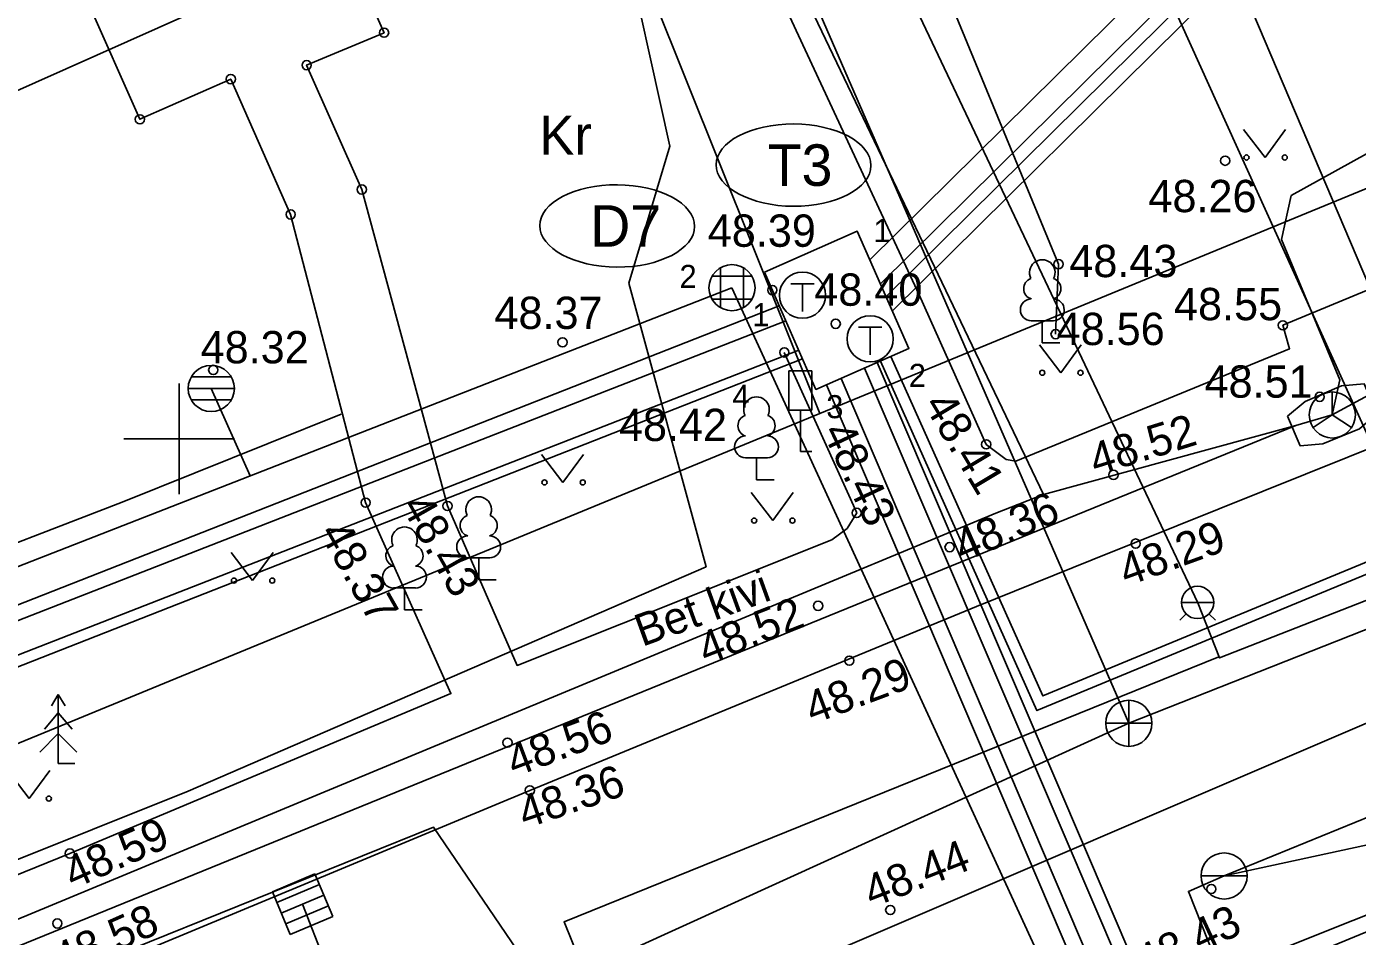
# Model space of a CAD drawing. Extents: x 641385 to 641893, y 6455477 to 6456239.
# Drawn here: x 641596.69 to 641625.53, y 6455989.22 to 6456008.93 of the extents above; entities that cross this region are included whole.
import ezdxf

# ---------------------------------------------------------------- set-up
doc = ezdxf.new("R2010")
doc.units = 0
for name, color, linetype in [('AED', 7, 'Continuous'), ('DKAEV', 7, 'Continuous'), ('DTRASS', 7, 'Continuous'), ('HALJASTUS', 7, 'Continuous'), ('KAEVU_NR', 7, 'Continuous'), ('KKAEV', 7, 'Continuous'), ('KORGUS', 7, 'Continuous'), ('KTRASS', 7, 'Continuous'), ('LIIKLUS', 7, 'Continuous'), ('MOOTPIIR', 7, 'Continuous'), ('MPKAABEL', 7, 'Continuous'), ('PIIR', 7, 'Continuous'), ('PUU', 7, 'Continuous'), ('SIKAEV', 7, 'Continuous'), ('SITRASS', 7, 'Continuous'), ('SKKAEV', 7, 'Continuous'), ('SKTRASS', 7, 'Continuous'), ('TEE', 7, 'Continuous'), ('TKAEV', 7, 'Continuous'), ('TORU_NR', 7, 'Continuous'), ('TTRASS', 7, 'Continuous'), ('VKAEV', 7, 'Continuous'), ('VORK', 7, 'Continuous'), ('VTRASS', 7, 'Continuous')]:
    doc.layers.add(name, color=color, linetype=linetype)

msp = doc.modelspace()

# ---------------------------------------------------------------- linework, layer by layer
at = {"layer": 'AED'}
msp.add_lwpolyline([(641601.394, 6456047.361), (641605.111, 6456037.634), (641607.961, 6456030.462), (641612.05, 6456020.642), (641616.085, 6456010.987), (641619.055, 6456003.783), (641618.993, 6456002.267)], dxfattribs=at)
at = {"layer": 'DKAEV'}
for p, q in [((641611.73, 6456002.84), (641611.73, 6456003.706)), ((641612.23, 6456003.706), (641612.23, 6456002.84)), ((641611.547, 6456003.523), (641612.413, 6456003.523)), ((641612.413, 6456003.023), (641611.547, 6456003.023))]:
    msp.add_line(p, q, dxfattribs=at)
msp.add_circle((641611.98, 6456003.273), 0.5, dxfattribs=at)
at = {"layer": 'DTRASS'}
for p, q in [((641585.579, 6455992.97), (641611.98, 6456003.273)), ((641585.579, 6455992.97), (641611.98, 6456003.273)), ((641611.98, 6456003.273), (641624.92, 6455975.128)), ((641611.98, 6456003.273), (641624.92, 6455975.128))]:
    msp.add_line(p, q, dxfattribs=at)
at = {"layer": 'HALJASTUS'}
for p, q in [((641623.068, 6456006.702), (641623.531, 6456006.095)), ((641623.531, 6456006.095), (641623.977, 6456006.702)), ((641618.641, 6456002.036), (641619.104, 6456001.43)), ((641619.104, 6456001.43), (641619.55, 6456002.036)), ((641607.853, 6455999.659), (641608.317, 6455999.053)), ((641608.317, 6455999.053), (641608.762, 6455999.659)), ((641612.399, 6455998.832), (641612.862, 6455998.226)), ((641612.862, 6455998.226), (641613.307, 6455998.832)), ((641601.124, 6455997.533), (641601.588, 6455996.927)), ((641601.588, 6455996.927), (641602.033, 6455997.533)), ((641596.284, 6455992.809), (641596.748, 6455992.202)), ((641596.748, 6455992.202), (641597.193, 6455992.809))]:
    msp.add_line(p, q, dxfattribs=at)
for centre in [(641623.13, 6456006.095), (641623.959, 6456006.095), (641618.703, 6456001.43), (641619.532, 6456001.43), (641607.916, 6455999.053), (641608.745, 6455999.053), (641612.461, 6455998.226), (641613.29, 6455998.226), (641601.187, 6455996.927), (641602.016, 6455996.927), (641597.175, 6455992.202)]:
    msp.add_circle(centre, 0.055, dxfattribs=at)
at = {"layer": 'KAEVU_NR'}
for centre in [(641613.314, 6456005.93), (641609.492, 6456004.611)]:
    msp.add_ellipse(centre, major_axis=(1.678, -0.009), ratio=0.531431, dxfattribs=at)
at = {"layer": 'KKAEV'}
for p, q in [((641620.58, 6455993.334), (641620.58, 6455994.334)), ((641620.08, 6455993.834), (641621.08, 6455993.834))]:
    msp.add_line(p, q, dxfattribs=at)
msp.add_circle((641620.58, 6455993.834), 0.5, dxfattribs=at)
at = {"layer": 'KORGUS'}
for centre in [(641604.44, 6456008.8), (641602.762, 6456008.096), (641601.118, 6456007.794), (641599.148, 6456006.923), (641622.668, 6456006.025), (641603.957, 6456005.401), (641602.415, 6456004.861), (641619.055, 6456003.783), (641612.854, 6456003.221), (641614.228, 6456002.492), (641623.918, 6456002.458), (641618.993, 6456002.267), (641608.308, 6456002.09), (641613.114, 6456001.871), (641600.738, 6456001.491), (641624.716, 6456000.908), (641617.489, 6455999.878), (641620.248, 6455999.217), (641604.041, 6455998.615), (641605.816, 6455998.543), (641614.682, 6455998.393), (641616.696, 6455997.65), (641620.728, 6455997.728), (641613.846, 6455996.379), (641614.523, 6455995.192), (641607.115, 6455993.415), (641607.598, 6455992.379), (641597.631, 6455991.011), (641622.367, 6455990.242), (641615.41, 6455989.787), (641597.358, 6455989.496)]:
    msp.add_circle(centre, 0.1, dxfattribs=at)
at = {"layer": 'KTRASS'}
msp.add_line((641615.184, 6456028.294), (641628.483, 6455996.955), dxfattribs=at)
for points in [[(641620.58, 6455993.834), (641605.888, 6456027.592), (641603.973, 6456032.037), (641600.56, 6456039.022)], [(641605.521, 6455986.985), (641620.58, 6455993.834), (641628.483, 6455996.955)]]:
    msp.add_lwpolyline(points, dxfattribs=at)
at = {"layer": 'LIIKLUS'}
for p, q in [((641613.213, 6456001.472), (641613.213, 6456000.622)), ((641613.713, 6456001.472), (641613.213, 6456001.472)), ((641613.213, 6456001.472), (641613.213, 6456000.622)), ((641613.713, 6456001.472), (641613.213, 6456001.472)), ((641613.713, 6456001.472), (641613.713, 6456000.622)), ((641613.713, 6456001.472), (641613.713, 6456000.622)), ((641613.713, 6456000.622), (641613.213, 6456000.622)), ((641613.713, 6456000.622), (641613.213, 6456000.622)), ((641613.463, 6456000.622), (641613.463, 6455999.722)), ((641613.463, 6456000.622), (641613.463, 6455999.722)), ((641613.713, 6455999.722), (641613.463, 6455999.722)), ((641613.713, 6455999.722), (641613.463, 6455999.722))]:
    msp.add_line(p, q, dxfattribs=at)
at = {"layer": 'MOOTPIIR'}
msp.add_lwpolyline([(641502.29, 6456186.375), (641505.592, 6456169.157), (641519.147, 6456171.939), (641526.793, 6456118.545), (641535.481, 6456068.629), (641550.6, 6456032.105), (641572.669, 6455986.189), (641583.964, 6455982.884), (641605.512, 6455991.581), (641619.588, 6455970.884), (641636.618, 6455976.101), (641618.024, 6456017.147), (641594.217, 6456006.538), (641575.102, 6456028.452), (641553.901, 6456077.151), (641542.78, 6456139.068), (641533.57, 6456192.984), (641502.29, 6456186.375)], dxfattribs=at)
at = {"layer": 'MPKAABEL'}
msp.add_lwpolyline([(641564.95, 6455978.087), (641574.967, 6455982.149), (641584.973, 6455986.211), (641589.75, 6455988.183), (641600.195, 6455992.361), (641611.418, 6455997.227), (641609.747, 6456003.373), (641610.633, 6456006.337), (641608.51, 6456015.942), (641603.903, 6456025.938), (641597.596, 6456025.649)], dxfattribs=at)
msp.add_lwpolyline([(641564.95, 6455978.087), (641574.967, 6455982.149), (641584.973, 6455986.211), (641589.75, 6455988.183), (641600.195, 6455992.361), (641611.418, 6455997.227), (641609.747, 6456003.373), (641610.633, 6456006.337), (641608.51, 6456015.942), (641603.903, 6456025.938), (641597.596, 6456025.649)], dxfattribs=at)
at = {"layer": 'PIIR'}
for p, q in [((641600.88, 6456033.04), (641613.88, 6456000.55)), ((641613.88, 6456000.55), (641600.88, 6456033.04)), ((641613.88, 6456000.55), (641641.52, 6456011.92)), ((641641.52, 6456011.92), (641613.88, 6456000.55)), ((641587.99, 6455989.89), (641613.88, 6456000.55)), ((641613.88, 6456000.55), (641587.99, 6455989.89))]:
    msp.add_line(p, q, dxfattribs=at)
at = {"layer": 'PUU'}
for p, q in [((641618.945, 6456002.556), (641618.465, 6456002.556)), ((641618.705, 6456002.081), (641618.705, 6456002.556)), ((641619.085, 6456002.081), (641618.705, 6456002.081)), ((641612.751, 6455999.586), (641612.271, 6455999.586)), ((641612.751, 6455999.586), (641612.271, 6455999.586)), ((641612.511, 6455999.111), (641612.511, 6455999.586)), ((641612.511, 6455999.111), (641612.511, 6455999.586)), ((641612.891, 6455999.111), (641612.511, 6455999.111)), ((641612.891, 6455999.111), (641612.511, 6455999.111)), ((641606.73, 6455997.42), (641606.25, 6455997.42)), ((641606.49, 6455996.945), (641606.49, 6455997.42)), ((641605.122, 6455996.766), (641604.642, 6455996.766)), ((641604.882, 6455996.291), (641604.882, 6455996.766)), ((641606.87, 6455996.945), (641606.49, 6455996.945)), ((641605.262, 6455996.291), (641604.882, 6455996.291)), ((641597.379, 6455994.46), (641597.229, 6455994.21)), ((641597.529, 6455994.21), (641597.379, 6455994.46)), ((641597.379, 6455994.46), (641597.379, 6455992.96)), ((641597.379, 6455994.06), (641597.079, 6455993.71)), ((641597.679, 6455993.71), (641597.379, 6455994.06)), ((641597.379, 6455993.61), (641596.979, 6455993.21)), ((641597.779, 6455993.21), (641597.379, 6455993.61)), ((641597.739, 6455992.96), (641597.379, 6455992.96))]:
    msp.add_line(p, q, dxfattribs=at)
for centre, radius, start, end in [((641618.705, 6456003.601), 0.277, 332.5799, 207.4201), ((641618.535, 6456003.253), 0.233, 109.0217, 253.1415), ((641618.875, 6456003.253), 0.233, 286.8508, 70.9859), ((641618.467, 6456002.793), 0.238, 90.0016, 269.3953), ((641618.942, 6456002.793), 0.238, 270.6047, 89.9984), ((641612.511, 6456000.631), 0.277, 332.5799, 207.4201), ((641612.511, 6456000.631), 0.277, 332.5799, 207.4201), ((641612.341, 6456000.283), 0.233, 109.0217, 253.1415), ((641612.341, 6456000.283), 0.233, 109.0217, 253.1415), ((641612.681, 6456000.283), 0.233, 286.8508, 70.9859), ((641612.681, 6456000.283), 0.233, 286.8508, 70.9859), ((641612.273, 6455999.823), 0.238, 90.0016, 269.3953), ((641612.273, 6455999.823), 0.238, 90.0016, 269.3953), ((641612.748, 6455999.823), 0.238, 270.6047, 89.9984), ((641612.748, 6455999.823), 0.238, 270.6047, 89.9984), ((641606.49, 6455998.465), 0.277, 332.5799, 207.4201), ((641606.32, 6455998.117), 0.233, 109.0217, 253.1415), ((641606.66, 6455998.117), 0.233, 286.8508, 70.9859), ((641604.882, 6455997.811), 0.277, 332.5799, 207.4201), ((641606.253, 6455997.657), 0.238, 90.0016, 269.3953), ((641606.728, 6455997.657), 0.238, 270.6047, 89.9984), ((641604.712, 6455997.463), 0.233, 109.0217, 253.1415), ((641605.052, 6455997.463), 0.233, 286.8508, 70.9859), ((641604.644, 6455997.003), 0.238, 90.0016, 269.3953), ((641605.119, 6455997.003), 0.238, 270.6047, 89.9984)]:
    msp.add_arc(centre, radius, start, end, dxfattribs=at)
at = {"layer": 'SIKAEV'}
for p, q in [((641624.99, 6456001.016), (641624.99, 6456000.516)), ((641624.99, 6456000.516), (641624.575, 6456000.241)), ((641624.99, 6456000.516), (641625.405, 6456000.241))]:
    msp.add_line(p, q, dxfattribs=at)
msp.add_lwpolyline([(641624.022, 6456000.488), (641624.292, 6455999.848), (641624.782, 6455999.888), (641625.582, 6456000.218), (641625.952, 6456000.538), (641625.682, 6456001.188), (641625.192, 6456001.148), (641624.402, 6456000.808)], close=True, dxfattribs=at)
msp.add_lwpolyline([(641624.022, 6456000.488), (641624.292, 6455999.848), (641624.782, 6455999.888), (641625.582, 6456000.218), (641625.952, 6456000.538), (641625.682, 6456001.188), (641625.192, 6456001.148), (641624.402, 6456000.808)], close=True, dxfattribs=at)
msp.add_circle((641624.99, 6456000.516), 0.5, dxfattribs=at)
at = {"layer": 'SITRASS'}
for points in [[(641598.154, 6456023.402), (641601.36, 6456025.41), (641604.06, 6456026.61), (641604.95, 6456026.74), (641605.61, 6456026.2), (641618.73, 6455998.79)], [(641598.154, 6456023.402), (641601.36, 6456025.41), (641604.06, 6456026.61), (641604.95, 6456026.74), (641605.61, 6456026.2), (641618.73, 6455998.79)], [(641624.99, 6456000.516), (641625.15, 6456001.279), (641623.89, 6456004.32), (641624.1, 6456005.27), (641637.5, 6456012.69), (641641.098, 6456014.248)], [(641624.99, 6456000.516), (641625.771, 6456000.946), (641629.47, 6456003.11), (641644.827, 6456009.504)], [(641624.99, 6456000.516), (641624.196, 6456000.287), (641565.736, 6455976.464)], [(641624.99, 6456000.516), (641624.196, 6456000.287), (641565.736, 6455976.464)], [(641565.549, 6455976.849), (641583.79, 6455984.36), (641584.51, 6455984.61), (641617.7, 6455998.39), (641618.73, 6455998.79), (641624.196, 6456000.287)], [(641565.549, 6455976.849), (641583.79, 6455984.36), (641584.51, 6455984.61), (641617.7, 6455998.39), (641618.73, 6455998.79), (641624.196, 6456000.287)]]:
    msp.add_lwpolyline(points, dxfattribs=at)
at = {"layer": 'SKKAEV'}
for p, q in [((641600.195, 6456001.09), (641601.195, 6456001.09)), ((641601.125, 6456001.34), (641600.265, 6456001.34)), ((641601.125, 6456000.84), (641600.265, 6456000.84)), ((641602.942, 6455990.568), (641602.02, 6455990.182)), ((641603.328, 6455989.646), (641602.942, 6455990.568)), ((641602.406, 6455989.26), (641602.02, 6455990.182)), ((641603.039, 6455990.338), (641602.116, 6455989.952)), ((641602.213, 6455989.721), (641603.135, 6455990.107)), ((641603.232, 6455989.876), (641602.309, 6455989.49)), ((641603.328, 6455989.646), (641602.406, 6455989.26))]:
    msp.add_line(p, q, dxfattribs=at)
msp.add_circle((641600.695, 6456001.09), 0.5, dxfattribs=at)
at = {"layer": 'SKTRASS'}
for p, q in [((641600.695, 6456001.09), (641601.541, 6455999.199)), ((641600.695, 6456001.09), (641601.541, 6455999.199)), ((641598.676, 6455982.243), (641642.367, 6456000.973)), ((641598.676, 6455982.243), (641642.367, 6456000.973))]:
    msp.add_line(p, q, dxfattribs=at)
msp.add_lwpolyline([(641607.996, 6455982.764), (641603.156, 6455988.672), (641602.674, 6455989.914)], dxfattribs=at)
at = {"layer": 'TEE'}
for p, q in [((641616.037, 6456003.118), (641617.489, 6455999.878)), ((641613.114, 6456001.871), (641614.682, 6455998.393)), ((641613.114, 6456001.871), (641614.682, 6455998.393))]:
    msp.add_line(p, q, dxfattribs=at)
for points in [[(641603.348, 6456030.388), (641616.037, 6456003.118), (641617.489, 6455999.878)], [(641603.235, 6456011.492), (641603.44, 6456011.04), (641604.44, 6456008.8), (641602.762, 6456008.096), (641603.957, 6456005.401), (641605.816, 6455998.543)], [(641604.041, 6455998.615), (641602.415, 6456004.861), (641601.118, 6456007.794), (641599.148, 6456006.923), (641598, 6456009.517)], [(641566.328, 6455975.243), (641572.932, 6455977.991), (641582.614, 6455981.99), (641588.083, 6455984.393), (641597.892, 6455988.339), (641607.598, 6455992.379), (641617.279, 6455996.367), (641619.782, 6455997.374), (641626.247, 6455999.972), (641626.631, 6456001.057), (641634.493, 6456004.325), (641643.408, 6456008.083), (641645.096, 6456008.788)], [(641566.328, 6455975.243), (641572.932, 6455977.991), (641582.614, 6455981.99), (641588.083, 6455984.393), (641597.892, 6455988.339), (641607.598, 6455992.379), (641617.279, 6455996.367), (641619.782, 6455997.374), (641626.247, 6455999.972), (641626.631, 6456001.057), (641634.493, 6456004.325), (641643.408, 6456008.083), (641645.096, 6456008.788)], [(641617.489, 6455999.878), (641617.924, 6455999.547), (641618.134, 6455999.515), (641624.065, 6456001.949), (641623.918, 6456002.458), (641637.782, 6456008.206)], [(641617.489, 6455999.878), (641617.924, 6455999.547), (641618.134, 6455999.515), (641624.065, 6456001.949), (641623.918, 6456002.458), (641637.782, 6456008.206)], [(641603.51, 6456000.535), (641598.766, 6455998.627), (641594.675, 6455997.052), (641593.785, 6455996.766), (641593.366, 6455996.717), (641593.01, 6455996.963), (641592.827, 6455997.119), (641592.485, 6455997.217), (641592, 6455997.147), (641590.041, 6455996.441), (641587.937, 6455995.478), (641588.015, 6455992.81), (641588.357, 6455988.754), (641588.513, 6455988.305), (641589.294, 6455987.632), (641597.631, 6455991.011), (641605.889, 6455994.476), (641604.041, 6455998.615)], [(641648.821, 6455998.886), (641646.438, 6455997.899), (641638.161, 6455994.451), (641638.387, 6455993.851), (641637.687, 6455993.537), (641637.43, 6455994.079), (641635, 6455993.162), (641633.157, 6455992.379), (641623.526, 6455988.404), (641613.56, 6455984.275), (641605.282, 6455980.855), (641604.361, 6455980.348), (641603.632, 6455979.643), (641603.112, 6455978.732), (641602.872, 6455977.683), (641602.943, 6455976.608), (641603.884, 6455974.265)], [(641605.816, 6455998.543), (641607.323, 6455995.087), (641614.143, 6455997.806), (641614.478, 6455998.057), (641614.682, 6455998.393)], [(641633.157, 6455992.379), (641623.526, 6455988.404), (641613.56, 6455984.275), (641605.282, 6455980.855), (641604.361, 6455980.348), (641603.632, 6455979.643), (641603.112, 6455978.732), (641602.872, 6455977.683), (641602.943, 6455976.608), (641606.44, 6455968.32), (641606.86, 6455968.05), (641607.27, 6455968.02), (641607.74, 6455968.26), (641607.97, 6455968.72), (641607.89, 6455969.22), (641606.33, 6455972.92), (641620.82, 6455979.27), (641622.13, 6455976.27), (641622.45, 6455975.85), (641622.88, 6455975.53), (641623.4, 6455975.42), (641624.12, 6455975.57), (641625.5, 6455976.18), (641625.59, 6455975.96)]]:
    msp.add_lwpolyline(points, dxfattribs=at)
at = {"layer": 'TKAEV'}
for p, q in [((641613.258, 6456003.36), (641613.758, 6456003.36)), ((641613.508, 6456002.76), (641613.508, 6456003.36)), ((641614.724, 6456002.415), (641615.224, 6456002.415)), ((641614.974, 6456001.815), (641614.974, 6456002.415))]:
    msp.add_line(p, q, dxfattribs=at)
for centre in [(641613.508, 6456003.11), (641614.974, 6456002.165)]:
    msp.add_circle(centre, 0.5, dxfattribs=at)
at = {"layer": 'TTRASS'}
for p, q in [((641614.969, 6456003.877), (641636.517, 6456025.182)), ((641615.197, 6456003.359), (641636.737, 6456024.656)), ((641615.319, 6456003.082), (641636.855, 6456024.375)), ((641615.456, 6456002.771), (641636.987, 6456024.059)), ((641613.005, 6456002.878), (641585.013, 6455991.894)), ((641613.005, 6456002.878), (641585.013, 6455991.894)), ((641613.147, 6456002.556), (641584.89, 6455991.53)), ((641613.147, 6456002.556), (641584.89, 6455991.53)), ((641613.508, 6456001.734), (641585.711, 6455990.823)), ((641613.508, 6456001.734), (641585.711, 6455990.823)), ((641614.852, 6456001.533), (641626, 6455975.481)), ((641614.852, 6456001.533), (641626, 6455975.481)), ((641614.029, 6456001.171), (641638.457, 6455943.961)), ((641614.029, 6456001.171), (641638.457, 6455943.961)), ((641625.523, 6455975.126), (641614.343, 6456001.309)), ((641625.523, 6455975.126), (641614.343, 6456001.309))]:
    msp.add_line(p, q, dxfattribs=at)
for points in [[(641564.074, 6456030.139), (641570.19, 6456017.12), (641580.42, 6455997.41), (641583.09, 6455998.79), (641583.88, 6455997.49), (641581.06, 6455996.1), (641584.61, 6455990.67), (641613.427, 6456001.918)], [(641564.074, 6456030.139), (641570.19, 6456017.12), (641580.42, 6455997.41), (641583.09, 6455998.79), (641583.88, 6455997.49), (641581.06, 6455996.1), (641584.61, 6455990.67), (641613.427, 6456001.918)], [(641615.42, 6456001.784), (641618.714, 6455994.427), (641646.22, 6456005.8)], [(641615.42, 6456001.784), (641618.714, 6455994.427), (641646.22, 6456005.8)], [(641615.196, 6456001.684), (641618.587, 6455994.11), (641646.307, 6456005.57)], [(641615.196, 6456001.684), (641618.587, 6455994.11), (641646.307, 6456005.57)], [(641612.682, 6456003.613), (641613.8, 6456001.07), (641615.814, 6456001.956), (641614.696, 6456004.498), (641612.682, 6456003.613)], [(641615.127, 6456001.654), (641626.276, 6455975.599), (641639.803, 6455944.538)], [(641615.127, 6456001.654), (641626.276, 6455975.599), (641639.803, 6455944.538)]]:
    msp.add_lwpolyline(points, dxfattribs=at)
at = {"layer": 'VKAEV'}
for p, q in [((641621.72, 6455996.452), (641622.42, 6455996.452)), ((641621.822, 6455996.204), (641621.683, 6455996.065)), ((641622.317, 6455996.204), (641622.457, 6455996.065)), ((641622.144, 6455990.525), (641623.144, 6455990.525))]:
    msp.add_line(p, q, dxfattribs=at)
for centre, radius in [((641622.07, 6455996.452), 0.35), ((641622.644, 6455990.525), 0.5)]:
    msp.add_circle(centre, radius, dxfattribs=at)
at = {"layer": 'VORK'}
for p, q in [((641600, 6456001.2), (641600, 6455998.8)), ((641598.8, 6456000), (641601.2, 6456000))]:
    msp.add_line(p, q, dxfattribs=at)
at = {"layer": 'VTRASS'}
for q in [(641648.048, 6456000.94), (641648.048, 6456000.94), (641634.054, 6455992.996)]:
    msp.add_line((641622.644, 6455990.525), q, dxfattribs=at)
for points in [[(641631.483, 6455998.748), (641622.543, 6455995.251), (641622.075, 6455996.441), (641603.141, 6456036.381)], [(641622.532, 6455995.276), (641608.342, 6455989.529), (641610.326, 6455984.607), (641604.039, 6455987.61), (641602.494, 6455986.936), (641606.327, 6455978.077)], [(641604.686, 6455981.589), (641622.577, 6455988.419), (641634.054, 6455992.996)], [(641622.577, 6455988.419), (641621.872, 6455990.189), (641622.644, 6455990.525)]]:
    msp.add_lwpolyline(points, dxfattribs=at)

# ---------------------------------------------------------------- texts
at = {"layer": 'KAEVU_NR'}
for s, p in [('T3', (641612.752, 6456005.48)), ('D7', (641608.907, 6456004.161))]:
    msp.add_text(s, height=0.9, dxfattribs=at).set_placement(p)
at = {"layer": 'KORGUS'}
for s, p in [(' 48.26', (641620.745, 6456004.91)), (' 48.39', (641611.195, 6456004.16)), (' 48.43', (641619.031, 6456003.502)), (' 48.40', (641613.504, 6456002.882)), (' 48.37', (641606.572, 6456002.379)), (' 48.55', (641621.299, 6456002.569)), (' 48.56', (641618.755, 6456002.03)), (' 48.32', (641600.204, 6456001.634)), (' 48.51', (641621.96, 6456000.89)), (' 48.42', (641609.269, 6455999.951)), (' 48.42', (641609.269, 6455999.951))]:
    msp.add_text(s, height=0.7, dxfattribs=at).set_placement(p)
for s, rotation, p in [(' 48.41', 300.9654, (641615.984, 6456000.965)), (' 48.41', 300.9654, (641615.984, 6456000.965)), (' 48.52', 17.2074, (641619.612, 6455999.114)), (' 48.52', 17.2074, (641619.612, 6455999.114)), (' 48.43', 295.2317, (641613.816, 6456000.394)), (' 48.43', 295.2317, (641613.816, 6456000.394)), (' 48.36', 23.3134, (641616.744, 6455997.206)), (' 48.43', 299.538, (641604.667, 6455998.774)), (' 48.29', 19.9381, (641620.282, 6455996.704)), (' 48.37', 299.538, (641602.893, 6455998.19)), (' 48.52', 21.3892, (641611.176, 6455994.995)), (' 48.29', 20.519, (641613.483, 6455993.715)), (' 48.56', 20.5304, (641607.017, 6455992.57)), (' 48.36', 18.6749, (641607.246, 6455991.459)), (' 48.59', 23.9379, (641597.463, 6455990.124)), (' 48.44', 21.3473, (641614.767, 6455989.734)), (' 48.58', 23.9379, (641597.235, 6455988.254)), (' 48.43', 24.742, (641620.709, 6455988.204))]:
    msp.add_text(s, height=0.7, rotation=rotation, dxfattribs=at).set_placement(p)
at = {"layer": 'TEE'}
msp.add_text('Kr', height=0.85, dxfattribs=at).set_placement((641607.808, 6456006.153))
msp.add_text('Bet kivi', height=0.7, rotation=19.9325, dxfattribs=at).set_placement((641610.033, 6455995.488))
at = {"layer": 'TORU_NR'}
for s, p in [('1', (641615.045, 6456004.261)), ('2', (641610.842, 6456003.268)), ('1', (641612.42, 6456002.439)), ('2', (641615.811, 6456001.123)), ('4', (641611.989, 6456000.671)), ('3', (641614.022, 6456000.445))]:
    msp.add_text(s, height=0.5, dxfattribs=at).set_placement(p)

doc.saveas('drawing.dxf')
